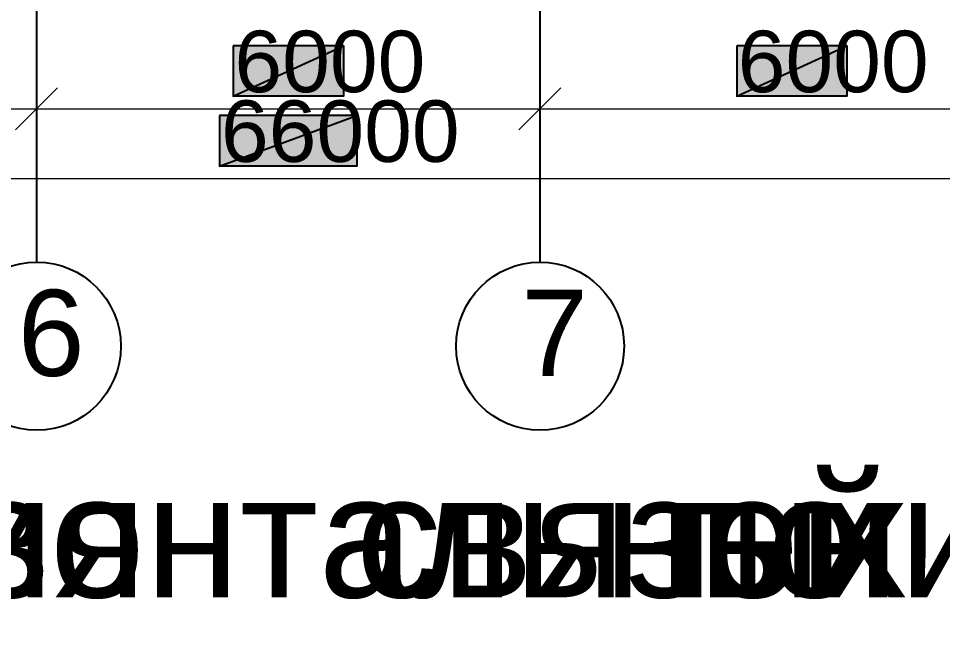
# Model space of a CAD drawing. Extents: x 0 to 604, y 0 to 420.
# Drawn here: x 198.7 to 253.8, y 269 to 305.7 of the extents above; entities that cross this region are included whole.
import ezdxf

# ---------------------------------------------------------------- set-up
doc = ezdxf.new("R2010")
doc.units = 0
doc.styles.add('TEYPDFCAD_TEXT', font='arial.ttf')

msp = doc.modelspace()

# ---------------------------------------------------------------- hatches: boundary and pattern name
at = {"true_color": 0xffffff}
h = msp.add_hatch(color=0, dxfattribs=at)
h.paths.add_polyline_path([(211.518, 304.059), (211.518, 301.075), (218.101, 304.059)])
h.paths.add_polyline_path([(211.518, 301.075), (218.101, 304.059), (218.101, 301.075)])
h = msp.add_hatch(color=0, dxfattribs=at)
h.paths.add_polyline_path([(241.533, 304.059), (241.533, 301.075), (248.095, 304.059)])
h.paths.add_polyline_path([(241.533, 301.075), (248.095, 304.059), (248.095, 301.075)])
h = msp.add_hatch(color=0, dxfattribs=at)
h.paths.add_polyline_path([(210.714, 299.911), (210.714, 296.905), (218.906, 299.911)])
h.paths.add_polyline_path([(210.714, 296.905), (218.906, 299.911), (218.906, 296.905)])

# ---------------------------------------------------------------- linework, layer by layer
at = {"color": 7, "lineweight": 25}
for p, q in [((199.813, 309.562), (199.813, 296.164)), ((229.806, 309.562), (229.806, 296.164)), ((199.813, 296.164), (199.813, 291.169)), ((229.806, 296.164), (229.806, 291.169))]:
    msp.add_line(p, q, dxfattribs=at)
at = {"color": 7, "lineweight": 5}
for p, q in [((199.813, 300.948), (199.813, 302.324)), ((199.813, 300.948), (199.813, 302.324)), ((229.806, 300.948), (229.806, 302.324)), ((229.806, 300.948), (229.806, 302.324)), ((198.565, 299.064), (201.062, 301.562)), ((201.062, 301.562), (198.565, 299.064)), ((228.558, 299.064), (231.055, 301.562)), ((231.055, 301.562), (228.558, 299.064)), ((167.809, 300.313), (201.824, 300.313)), ((197.824, 300.313), (231.817, 300.313)), ((227.817, 300.313), (261.81, 300.313)), ((381.804, 296.143), (47.815, 296.143))]:
    msp.add_line(p, q, dxfattribs=at)
at = {"color": 0, "true_color": 0xffffff}
for points in [[(211.518, 304.059), (211.518, 301.075), (218.101, 304.059)], [(211.518, 301.075), (218.101, 304.059), (218.101, 301.075)], [(241.533, 304.059), (241.533, 301.075), (248.095, 304.059)], [(241.533, 301.075), (248.095, 304.059), (248.095, 301.075)], [(210.714, 299.911), (210.714, 296.905), (218.906, 299.911)], [(210.714, 296.905), (218.906, 299.911), (218.906, 296.905)]]:
    msp.add_lwpolyline(points, close=True, dxfattribs=at)
at = {"color": 7, "lineweight": 25}
for centre in [(199.824, 286.184), (229.817, 286.184)]:
    msp.add_circle(centre, 5.006, dxfattribs=at)

# ---------------------------------------------------------------- texts
at = {"color": 7, "style": 'TEYPDFCAD_TEXT'}
for s, height, p in [('6000', 3.6618, (211.603, 301.308)), ('6000', 3.6618, (241.596, 301.308)), ('66000', 3.6618, (210.799, 297.159)), ('6', 5.126, (198.691, 284.416)), ('7', 5.126, (228.685, 284.416)), ('связей', 7.3201, (218.825, 271.23)), ('расположения', 7.32014, (137.609, 271.23)), ('горизонтальных', 7.32014, (175.09, 271.23)), ('по', 7.3201, (237.827, 271.23)), ('нижнему', 7.3201, (245.569, 271.23))]:
    msp.add_text(s, height=height, dxfattribs=at).set_placement(p)

doc.saveas('drawing.dxf')
